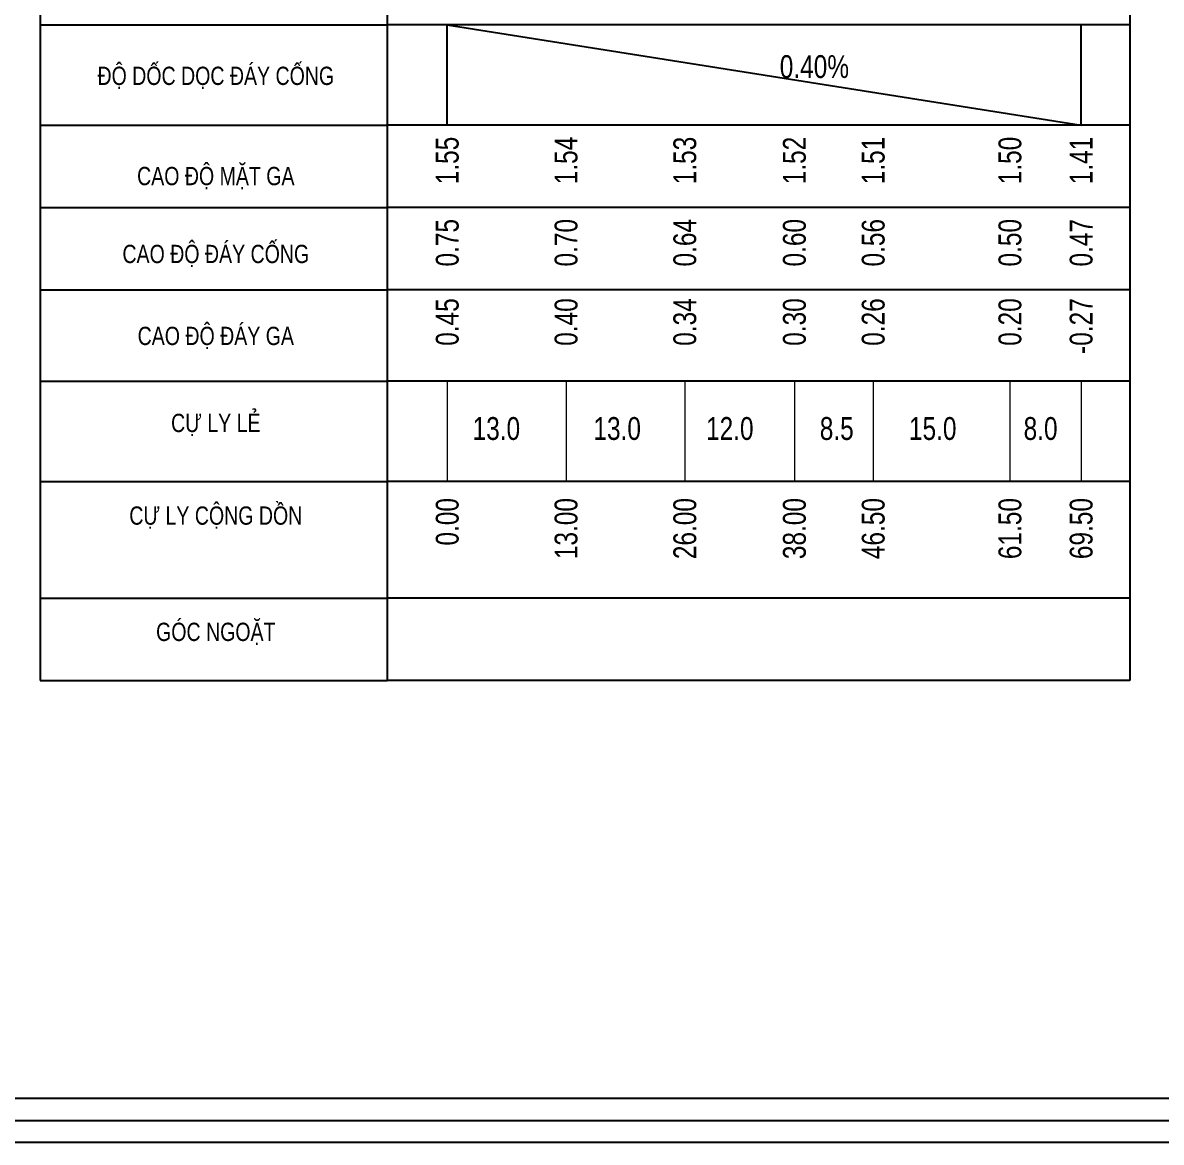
# Model space of a CAD drawing. Header units: inches. Extents: x 138 to 1256, y -84 to 787.
# Drawn here: x 592.1 to 716.7, y -83.9 to 38.7 of the extents above; entities that cross this region are included whole.
import ezdxf
from ezdxf.enums import TextEntityAlignment as Align

# ---------------------------------------------------------------- set-up
doc = ezdxf.new("R2010")
doc.units = ezdxf.units.IN
doc.header["$MEASUREMENT"] = 0
for name, color, linetype in [('Bang TD tu nhien', 3, 'Continuous'), ('ENTTNTHIETKE1', 2, 'Continuous'), ('KHUNGTEN', 5, 'Continuous'), ('thep', 2, 'Continuous'), ('Trac doc tu nhien', 3, 'Continuous'), ('TracDoc', 7, 'Continuous')]:
    doc.layers.add(name, color=color, linetype=linetype)
doc.styles.add('BangTD', font='viet buddy.shx', dxfattribs={"width": 0.8})

# ---------------------------------------------------------------- blocks, each defined once
blk = doc.blocks.new('khung vpn')
at = {"layer": 'Defpoints'}
blk.add_line((52498.758, -4235.276), (52556.46, -4235.276), dxfattribs=at)
at = {"layer": 'KHUNGTEN'}
blk.add_lwpolyline([(52556.243, -4234.885), (52502.048, -4234.885), (52502.048, -4195.662), (52556.243, -4195.662)], close=True, dxfattribs=at)
at = {"layer": 'thep'}
blk.add_lwpolyline([(52555.832, -4234.474), (52502.459, -4234.474), (52502.459, -4196.073), (52555.832, -4196.073)], close=True, dxfattribs=at)

msp = doc.modelspace()

# ---------------------------------------------------------------- linework, layer by layer
at = {"layer": 'Bang TD tu nhien', "color": 3}
for p, q in [((713.31, 56.47), (713.31, -33.3)), ((593.99, 48.47), (593.99, -33.3)), ((631.99, 48.47), (631.99, -33.3)), ((593.99, 38.47), (631.99, 38.47)), ((713.31, 38.47), (631.99, 38.47)), ((638.56, 27.47), (638.56, 38.47)), ((707.97, 27.47), (707.97, 38.47)), ((593.99, 27.47), (631.99, 27.47)), ((713.31, 27.47), (631.99, 27.47)), ((593.99, 18.47), (631.99, 18.47)), ((713.31, 18.47), (631.99, 18.47)), ((593.99, 9.47), (631.99, 9.47)), ((713.31, 9.47), (631.99, 9.47)), ((593.99, -0.53), (631.99, -0.53)), ((713.31, -0.53), (631.99, -0.53)), ((593.99, -11.53), (631.99, -11.53)), ((713.31, -11.53), (631.99, -11.53)), ((593.99, -24.3), (631.99, -24.3)), ((713.31, -24.3), (631.99, -24.3)), ((593.99, -33.3), (631.99, -33.3)), ((713.31, -33.3), (631.99, -33.3))]:
    msp.add_line(p, q, dxfattribs=at)
at = {"layer": 'Trac doc tu nhien', "lineweight": 0, "ltscale": 10}
for p, q in [((638.56, -0.53), (638.56, -11.53)), ((651.57, -0.53), (651.57, -11.53)), ((664.57, -0.53), (664.57, -11.53)), ((676.57, -0.53), (676.57, -11.53)), ((685.2, -0.53), (685.2, -11.53)), ((700.17, -0.53), (700.17, -11.53)), ((707.97, -0.53), (707.97, -11.53))]:
    msp.add_line(p, q, dxfattribs=at)
at = {"layer": 'TracDoc', "color": 2}
msp.add_line((638.56, 38.47), (707.97, 27.47), dxfattribs=at)

# ---------------------------------------------------------------- block references
at = {"layer": 'ENTTNTHIETKE1', "color": 6, "xscale": 5.965326529308613, "yscale": 5.965326529308613, "zscale": 5.965326529308613}
msp.add_blockref('khung vpn', (-312605.12, 25180.95), dxfattribs=at)

# ---------------------------------------------------------------- texts
at = {"layer": 'Bang TD tu nhien', "color": 3, "style": 'BangTD', "width": 0.8}
for s, p in [('ĐỘ DỐC DỌC ĐÁY CỐNG', (613.22, 32.97)), ('CAO ĐỘ MẶT GA', (613.22, 21.97)), ('CAO ĐỘ ĐÁY CỐNG', (613.22, 13.47)), ('CAO ĐỘ ĐÁY GA', (613.22, 4.47)), ('CỰ LY LẺ', (613.22, -5.03)), ('CỰ LY CỘNG DỒN', (613.22, -15.17)), ('GÓC NGOẶT', (613.22, -27.94))]:
    msp.add_text(s, height=2, dxfattribs=at).set_placement(p, align=Align.MIDDLE)
at = {"layer": 'TracDoc', "color": 2, "style": 'BangTD', "width": 0.8}
msp.add_text('0.40%%%', height=2.5, dxfattribs=at).set_placement((674.97, 31.9), align=Align.BOTTOM_LEFT)
for s, p in [('1.55', (638.56, 26.22)), ('1.54', (651.57, 26.22)), ('1.53', (664.57, 26.22)), ('1.52', (676.57, 26.22)), ('1.51', (685.2, 26.22)), ('1.50', (700.17, 26.22)), ('1.41', (707.97, 26.22))]:
    msp.add_text(s, height=2.5, rotation=90, dxfattribs=at).set_placement(p, align=Align.MIDDLE_RIGHT)
at = {"layer": 'TracDoc', "color": 3, "style": 'BangTD', "width": 0.8}
for s, p in [('0.75', (638.56, 17.22)), ('0.70', (651.57, 17.22)), ('0.64', (664.57, 17.22)), ('0.60', (676.57, 17.22)), ('0.56', (685.2, 17.22)), ('0.50', (700.17, 17.22)), ('0.47', (707.97, 17.22))]:
    msp.add_text(s, height=2.5, rotation=90, dxfattribs=at).set_placement(p, align=Align.MIDDLE_RIGHT)
at = {"layer": 'TracDoc', "color": 0, "style": 'BangTD', "width": 0.8}
for s, p in [('0.45', (638.56, 8.54)), ('0.40', (651.57, 8.54)), ('0.34', (664.57, 8.54)), ('0.30', (676.57, 8.54)), ('0.26', (685.2, 8.54)), ('0.20', (700.17, 8.54)), ('-0.27', (707.97, 8.54)), ('0.00', (638.56, -13.33)), ('13.00', (651.57, -13.33)), ('26.00', (664.57, -13.33)), ('38.00', (676.57, -13.33)), ('46.50', (685.2, -13.33)), ('61.50', (700.17, -13.33)), ('69.50', (707.97, -13.33))]:
    msp.add_text(s, height=2.5, rotation=90, dxfattribs=at).set_placement(p, align=Align.MIDDLE_RIGHT)
at = {"layer": 'TracDoc', "color": 3, "style": 'BangTD', "width": 0.8}
for s, p in [('13.0', (643.94, -5.72)), ('13.0', (657.17, -5.72)), ('12.0', (669.5, -5.72)), ('8.5', (681.21, -5.72)), ('15.0', (691.72, -5.72)), ('8.0', (703.53, -5.72))]:
    msp.add_text(s, height=2.5, dxfattribs=at).set_placement(p, align=Align.MIDDLE_CENTER)

doc.saveas('drawing.dxf')
